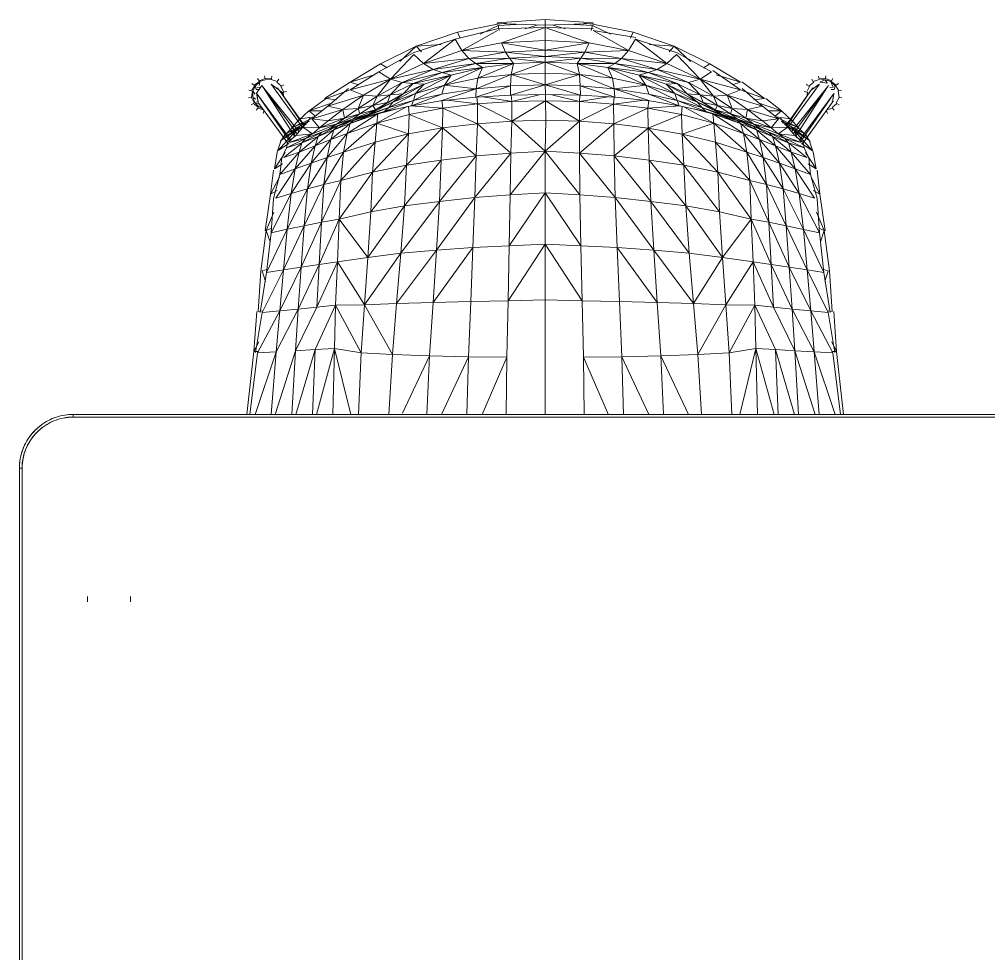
# Model space of a CAD drawing. Header units: millimetres. Extents: x 155927 to 295199, y -4084 to 97293.
# Drawn here: x 186419 to 187138, y 16845 to 17538 of the extents above; entities that cross this region are included whole.
import ezdxf

# ---------------------------------------------------------------- set-up
doc = ezdxf.new("R2010")
doc.units = ezdxf.units.MM
doc.header["$MEASUREMENT"] = 0
doc.layers.get('0').update_dxf_attribs({"linetype": 'CONTINUOUS'})
doc.layers.add('G-IMPT', color=8, linetype='CONTINUOUS', lineweight=9)

# ---------------------------------------------------------------- blocks, each defined once
blk = doc.blocks.new('OLA high stool - Kin high stool_dwg_KIN602 - GLIDES-V476-Level 2')
at = {"layer": 'G-IMPT'}
for p, q in [((-8.325, 8.349), (-8.215, 8.496)), ((-8.264, 8.564), (-8.215, 8.496)), ((-8.203, 8.48), (-8.046, 8.574)), ((-8.066, 8.655), (-8.046, 8.574)), ((-8.041, 8.554), (-7.859, 8.581)), ((-7.848, 8.663), (-7.859, 8.581)), ((-7.859, 8.581), (-7.695, 8.499)), ((-7.643, 8.587), (-7.684, 8.516)), ((-7.684, 8.516), (-7.564, 8.377)), ((-8.413, 8.404), (-8.342, 8.359)), ((-8.342, 8.359), (-8.407, 8.184)), ((-8.325, 8.349), (-8.367, 8.178)), ((-8.367, 8.178), (-8.278, 8.234)), ((-8.308, 8.338), (-8.192, 8.463)), ((-8.308, 8.338), (-8.153, 8.41)), ((-8.298, 8.02), (-8.278, 8.234)), ((-8.192, 8.463), (-8.087, 8.441)), ((-8.153, 8.41), (-8.15, 8.309)), ((-8.087, 8.441), (-8.088, 8.354)), ((-7.738, 8.426), (-7.745, 8.372)), ((-7.483, 8.439), (-7.547, 8.389)), ((-7.547, 8.389), (-7.493, 8.226)), ((-7.392, 8.24), (-7.47, 8.219)), ((-8.407, 8.184), (-8.488, 8.199)), ((-8.48, 7.981), (-8.4, 7.998)), ((-8.407, 8.184), (-8.4, 7.998)), ((-8.4, 7.998), (-8.367, 8.178)), ((-8.322, 7.828), (-8.38, 8.002)), ((-8.367, 8.178), (-8.298, 8.02)), ((-8.389, 7.783), (-8.322, 7.828)), ((-8.185, 7.701), (-8.306, 7.84)), ((-8.229, 7.634), (-8.247, 7.651)), ((-8.229, 7.634), (-8.185, 7.701)), ((-8.04, 7.651), (-8.175, 7.718)), ((-8.133, 7.86), (-8.13, 7.788)), ((-8.13, 7.788), (-8.123, 7.847)), ((-7.935, 7.651), (-8.007, 7.656)), ((-8.025, 7.558), (-8.01, 7.636)), ((-8.185, -7.701), (-8.229, -7.634)), ((-8.01, -7.636), (-8.175, -7.718)), ((-8.01, -7.636), (-8.025, -7.558)), ((-8.322, -7.828), (-8.389, -7.783)), ((-8.322, -7.828), (-8.38, -8.002)), ((-8.185, -7.701), (-8.306, -7.84)), ((-8.133, -7.86), (-8.13, -7.788)), ((-8.13, -7.788), (-8.122, -7.846)), ((-8.004, -7.676), (-8.062, -7.763)), ((-7.893, -7.648), (-8.007, -7.656)), ((-8.004, -7.676), (-7.936, -7.679)), ((-8.488, -8.199), (-8.407, -8.184)), ((-8.4, -7.998), (-8.48, -7.981)), ((-8.4, -7.998), (-8.407, -8.184)), ((-8.407, -8.184), (-8.342, -8.359)), ((-8.38, -8.002), (-8.367, -8.178)), ((-8.325, -8.349), (-8.367, -8.178)), ((-8.342, -8.359), (-8.413, -8.404)), ((-8.325, -8.349), (-8.215, -8.496)), ((-8.308, -8.338), (-8.203, -8.357)), ((-8.308, -8.338), (-8.192, -8.463)), ((-8.203, -8.48), (-8.046, -8.574)), ((-8.192, -8.463), (-8.087, -8.441)), ((-8.192, -8.463), (-8.087, -8.441)), ((-8.192, -8.463), (-8.036, -8.535)), ((-8.153, -8.41), (-8.15, -8.309)), ((-8.087, -8.441), (-8.088, -8.354)), ((-8.036, -8.535), (-7.948, -8.474)), ((-8.036, -8.535), (-7.948, -8.474)), ((-7.866, -8.541), (-7.806, -8.451)), ((-7.866, -8.541), (-7.806, -8.451)), ((-7.866, -8.541), (-7.705, -8.482)), ((-7.738, -8.426), (-7.744, -8.372)), ((-7.705, -8.482), (-7.58, -8.365)), ((-7.705, -8.482), (-7.684, -8.376)), ((-7.705, -8.482), (-7.684, -8.376)), ((-7.684, -8.516), (-7.564, -8.377)), ((-7.58, -8.365), (-7.593, -8.299)), ((-7.58, -8.365), (-7.593, -8.299)), ((-7.58, -8.365), (-7.528, -8.251)), ((-7.547, -8.389), (-7.493, -8.226)), ((-7.547, -8.389), (-7.483, -8.439)), ((-7.47, -8.219), (-7.392, -8.24)), ((-8.215, -8.496), (-8.264, -8.564)), ((-8.046, -8.574), (-8.066, -8.655)), ((-8.041, -8.554), (-7.859, -8.581)), ((-8.036, -8.535), (-7.866, -8.541)), ((-7.859, -8.581), (-7.695, -8.499)), ((-7.859, -8.581), (-7.848, -8.663)), ((-7.684, -8.516), (-7.643, -8.587))]:
    blk.add_line(p, q, dxfattribs=at)
blk = doc.blocks.new('OLA high stool - Kin high stool_dwg_KIN602 - FRAME-V514-Level 2')
at = {"layer": 'G-IMPT'}
for p, q in [((0.082, 16.677), (0.046, 16.703)), ((0.266, 16.861), (0.302, 16.835)), ((0.266, 16.861), (0.53, 16.819)), ((0.272, 16.857), (0.528, 16.816)), ((1.689, 15.884), (0.302, 16.835)), ((0.302, 16.835), (1.651, 15.849)), ((0.566, 16.793), (0.53, 16.819)), ((1.757, 15.93), (0.566, 16.793)), ((1.24, 15.539), (0, 16.437)), ((0.155, 16.219), (0, 16.437)), ((1.531, 15.739), (0.082, 16.677)), ((0.082, 16.677), (1.455, 15.673)), ((0.082, 16.677), (1.391, 15.62)), ((0.156, 16.222), (0.031, 16.396)), ((0.191, 16.192), (0.155, 16.218)), ((1.227, 15.473), (0.191, 16.192)), ((0.191, 16.192), (1.215, 15.46)), ((0, 0.425), (1.24, 1.323)), ((1.391, 1.242), (0.082, 0.184)), ((0.082, 0.184), (1.455, 1.188)), ((0.191, 0.669), (1.214, 1.401)), ((0.191, 0.669), (1.227, 1.388)), ((1.531, 1.122), (0.082, 0.184)), ((0.302, 0.026), (1.651, 1.013)), ((0.302, 0.026), (1.689, 0.978)), ((0.566, 0.068), (1.757, 0.931)), ((0, 0.425), (0.155, 0.643)), ((0.156, 0.64), (0.031, 0.465)), ((0.191, 0.669), (0.155, 0.643)), ((0.082, 0.184), (0.046, 0.158)), ((0.046, 0.158), (0.266, 0)), ((0.266, 0), (0.53, 0.043)), ((0.266, 0), (0.302, 0.026)), ((0.529, 0.044), (0.272, 0.004)), ((0.566, 0.068), (0.53, 0.043))]:
    blk.add_line(p, q, dxfattribs=at)
blk = doc.blocks.new('OLA high stool - Kin high stool_dwg_KIN602 - SHELL-V515-Level 2')
at = {"layer": 'G-IMPT'}
for p, q in [((-0.434, 8.506), (-1.605, 8.425)), ((-0.434, 8.506), (-0.723, 8.366)), ((-0.441, 8.398), (-0.434, 8.506)), ((-0.434, 8.506), (1.402, 8.713)), ((-0.397, 8.403), (1.402, 8.628)), ((-3.975, 8.149), (-2.784, 8.305)), ((-2.827, 8.128), (-2.792, 8.268)), ((-2.823, 7.646), (-1.571, 8.268)), ((-2.484, 8.166), (-2.792, 8.268)), ((-2.784, 8.305), (-1.609, 8.385)), ((-2.748, 8.137), (-1.576, 8.326)), ((-1.609, 8.385), (-1.628, 8.262)), ((-1.622, 7.753), (-0.397, 8.403)), ((-1.571, 8.268), (-1.622, 7.753)), ((-1.571, 8.268), (-0.404, 8.462)), ((-0.428, 7.859), (1.402, 8.471)), ((-0.397, 8.403), (-0.428, 7.859)), ((-5.733, 7.939), (-5.031, 8.022)), ((-4.908, 7.939), (-5.61, 7.749)), ((-5.031, 8.022), (-5.527, 7.763)), ((-5.031, 8.022), (-5.141, 7.829)), ((-5.047, 7.421), (-3.9, 8.007)), ((-3.961, 8.18), (-5.031, 8.022)), ((-3.9, 8.007), (-4.908, 7.939)), ((-3.975, 8.149), (-4.506, 7.925)), ((-4.038, 7.988), (-3.975, 8.149)), ((-4.004, 7.539), (-2.748, 8.137)), ((-3.9, 8.007), (-4.004, 7.539)), ((-3.638, 8.037), (-3.975, 8.149)), ((-3.9, 8.007), (-2.748, 8.137)), ((-2.748, 8.137), (-2.823, 7.646)), ((-0.428, 7.859), (1.403, 8.001)), ((-6.611, 7.712), (-6.98, 7.22)), ((-6.308, 7.795), (-6.884, 7.283)), ((-6.884, 7.283), (-6.611, 7.712)), ((-6.559, 7.738), (-6.783, 7.59)), ((-6.26, 7.828), (-6.611, 7.712)), ((-6.308, 7.795), (-6.511, 7.487)), ((-6.095, 7.695), (-6.386, 7.561)), ((-5.773, 7.909), (-6.26, 7.828)), ((-6.259, 7.187), (-5.61, 7.749)), ((-5.773, 7.909), (-6.247, 7.599)), ((-5.61, 7.749), (-6.095, 7.695)), ((-5.92, 7.678), (-5.773, 7.909)), ((-5.769, 7.303), (-4.91, 7.869)), ((-5.61, 7.749), (-5.769, 7.303)), ((-5.047, 7.421), (-4.91, 7.869)), ((-4.111, 7.04), (-2.823, 7.646)), ((-2.823, 7.646), (-4.004, 7.539)), ((-2.904, 7.127), (-1.622, 7.753)), ((-2.823, 7.646), (-2.904, 7.127)), ((-2.823, 7.646), (-1.622, 7.753)), ((-1.677, 7.21), (-0.428, 7.859)), ((-1.622, 7.753), (-1.677, 7.21)), ((-1.622, 7.753), (-0.428, 7.859)), ((-0.461, 7.289), (1.403, 7.886)), ((-0.428, 7.859), (-0.461, 7.289)), ((-6.962, 7.409), (-7.228, 7.164)), ((-6.783, 7.59), (-7.149, 6.902)), ((-6.783, 7.59), (-7.027, 7.157)), ((-6.74, 7.626), (-7.002, 7.356)), ((-6.795, 6.801), (-6.538, 7.471)), ((-6.541, 7.529), (-6.741, 7.285)), ((-6.662, 7.001), (-6.386, 7.561)), ((-6.662, 7.001), (-6.538, 7.471)), ((-6.386, 7.561), (-6.541, 7.529)), ((-6.529, 7.104), (-6.103, 7.637)), ((-6.529, 7.104), (-6.386, 7.561)), ((-6.259, 7.187), (-6.103, 7.637)), ((-5.939, 6.838), (-5.047, 7.421)), ((-5.769, 7.303), (-5.047, 7.421)), ((-5.185, 6.946), (-4.004, 7.539)), ((-5.185, 6.946), (-5.047, 7.421)), ((-5.047, 7.421), (-4.004, 7.539)), ((-4.004, 7.539), (-4.111, 7.04)), ((-0.461, 7.289), (1.403, 7.396)), ((-7.461, 6.9), (-7.191, 7.197)), ((-7.228, 7.164), (-7.287, 6.741)), ((-7.002, 7.356), (-7.257, 6.779)), ((-7.161, 6.888), (-7.027, 7.157)), ((-7.002, 7.356), (-7.149, 6.902)), ((-7.027, 7.157), (-7.149, 6.902)), ((-6.884, 7.283), (-7.072, 6.985)), ((-7.002, 7.18), (-6.884, 7.283)), ((-7.001, 7.063), (-6.884, 7.283)), ((-6.741, 7.285), (-6.985, 7.081)), ((-6.97, 6.594), (-6.985, 7.081)), ((-6.985, 7.081), (-6.795, 6.801)), ((-6.668, 7.352), (-6.884, 7.283)), ((-6.84, 6.521), (-6.529, 7.104)), ((-6.795, 6.801), (-6.741, 7.285)), ((-6.715, 6.636), (-6.259, 7.187)), ((-6.529, 7.104), (-6.715, 6.636)), ((-6.662, 7.001), (-6.529, 7.104)), ((-6.529, 7.104), (-6.259, 7.187)), ((-6.444, 6.724), (-5.769, 7.303)), ((-6.444, 6.724), (-6.259, 7.187)), ((-6.259, 7.187), (-5.769, 7.303)), ((-5.769, 7.303), (-5.939, 6.838)), ((-4.213, 6.533), (-2.904, 7.127)), ((-4.111, 7.04), (-2.904, 7.127)), ((-2.982, 6.602), (-1.677, 7.21)), ((-2.904, 7.127), (-2.982, 6.602)), ((-2.904, 7.127), (-1.677, 7.21)), ((-1.731, 6.668), (-0.461, 7.289)), ((-1.731, 6.668), (-1.677, 7.21)), ((-1.677, 7.21), (-0.461, 7.289)), ((-0.461, 7.289), (-0.493, 6.722)), ((-0.493, 6.722), (1.403, 7.281)), ((-7.461, 6.9), (-7.822, 6.442)), ((-7.461, 6.9), (-7.701, 6.215)), ((-7.229, 6.813), (-7.602, 6.35)), ((-7.504, 5.91), (-7.229, 6.813)), ((-7.47, 6.514), (-7.461, 6.9)), ((-7.309, 6.714), (-7.461, 6.9)), ((-7.007, 7.063), (-7.247, 6.867)), ((-7.176, 6.343), (-7.229, 6.813)), ((-7.229, 6.813), (-6.97, 6.594)), ((-7.075, 7.042), (-7.119, 6.934)), ((-7.071, 6.094), (-6.795, 6.801)), ((-6.97, 6.594), (-6.795, 6.801)), ((-6.931, 6.309), (-6.662, 7.001)), ((-6.84, 6.521), (-6.662, 7.001)), ((-6.795, 6.801), (-6.662, 7.001)), ((-6.632, 6.261), (-5.939, 6.838)), ((-6.444, 6.724), (-5.939, 6.838)), ((-6.107, 6.368), (-5.185, 6.946)), ((-5.939, 6.838), (-6.107, 6.368)), ((-5.939, 6.838), (-5.185, 6.946)), ((-5.315, 6.465), (-4.111, 7.04)), ((-5.315, 6.465), (-5.185, 6.946)), ((-5.185, 6.946), (-4.111, 7.04)), ((-4.111, 7.04), (-4.213, 6.533)), ((-0.493, 6.722), (1.404, 6.8)), ((-6.97, 6.594), (-7.249, 5.861)), ((-7.176, 6.343), (-6.97, 6.594)), ((-7.104, 5.833), (-6.84, 6.521)), ((-7.071, 6.094), (-6.97, 6.594)), ((-7.004, 6.109), (-6.715, 6.636)), ((-6.953, 6.25), (-6.84, 6.521)), ((-6.931, 6.309), (-6.84, 6.521)), ((-6.913, 6.172), (-6.444, 6.724)), ((-6.913, 6.172), (-6.715, 6.636)), ((-6.715, 6.636), (-6.84, 6.521)), ((-6.715, 6.636), (-6.444, 6.724)), ((-6.632, 6.261), (-6.444, 6.724)), ((-5.432, 5.974), (-4.213, 6.533)), ((-4.213, 6.533), (-5.315, 6.465)), ((-4.306, 6.017), (-2.982, 6.602)), ((-4.213, 6.533), (-4.306, 6.017)), ((-4.213, 6.533), (-2.982, 6.602)), ((-3.057, 6.07), (-1.731, 6.668)), ((-2.982, 6.602), (-3.057, 6.07)), ((-1.731, 6.668), (-2.982, 6.602)), ((-0.493, 6.722), (-1.786, 6.121)), ((-1.786, 6.121), (-1.731, 6.668)), ((-0.493, 6.722), (-0.525, 6.154)), ((-0.525, 6.154), (1.404, 6.684)), ((-8.309, 5.741), (-7.829, 6.402)), ((-7.602, 6.35), (-8.113, 5.749)), ((-7.829, 6.402), (-8.065, 5.719)), ((-7.926, 5.31), (-7.602, 6.35)), ((-7.829, 6.402), (-7.791, 6.093)), ((-7.602, 6.35), (-7.504, 5.91)), ((-7.504, 5.91), (-7.176, 6.343)), ((-7.249, 5.861), (-7.176, 6.343)), ((-6.931, 6.309), (-7.222, 5.62)), ((-7.104, 5.833), (-6.931, 6.309)), ((-7.091, 5.7), (-6.632, 6.261)), ((-6.931, 6.309), (-7.071, 6.094)), ((-6.913, 6.172), (-6.632, 6.261)), ((-6.802, 5.788), (-6.107, 6.368)), ((-6.802, 5.788), (-6.632, 6.261)), ((-6.632, 6.261), (-6.107, 6.368)), ((-6.258, 5.888), (-5.315, 6.465)), ((-6.107, 6.368), (-6.258, 5.888)), ((-6.107, 6.368), (-5.315, 6.465)), ((-5.432, 5.974), (-5.315, 6.465)), ((-7.071, 6.094), (-7.377, 5.411)), ((-7.071, 6.094), (-7.249, 5.861)), ((-7.222, 5.62), (-7.071, 6.094)), ((-7.141, 5.722), (-6.913, 6.172)), ((-7.091, 5.7), (-6.913, 6.172)), ((-6.913, 6.172), (-7.007, 6.079)), ((-6.552, 4.975), (-5.432, 5.974)), ((-6.258, 5.888), (-5.432, 5.974)), ((-5.678, 5.037), (-4.306, 6.017)), ((-5.678, 5.037), (-5.432, 5.974)), ((-5.432, 5.974), (-4.306, 6.017)), ((-4.306, 6.017), (-4.515, 5.088)), ((-4.306, 6.017), (-3.057, 6.07)), ((-4.306, 6.017), (-3.185, 5.176)), ((-3.057, 6.07), (-3.185, 5.176)), ((-3.057, 6.07), (-1.786, 6.121)), ((-3.057, 6.07), (-1.797, 5.276)), ((-1.797, 5.276), (-1.786, 6.121)), ((-1.786, 6.121), (-0.525, 6.154)), ((-1.786, 6.121), (-0.399, 5.369)), ((1.404, 6.204), (-0.525, 6.154)), ((-0.525, 6.154), (1.405, 5.68)), ((-0.525, 6.154), (-0.399, 5.369)), ((-8.835, 4.811), (-8.303, 5.701)), ((-8.644, 4.891), (-8.078, 5.701)), ((-8.303, 5.701), (-8.514, 4.995)), ((-8.392, 4.523), (-8.078, 5.701)), ((-8.228, 5.458), (-8.303, 5.701)), ((-7.926, 5.31), (-8.078, 5.701)), ((-7.504, 5.91), (-7.926, 5.31)), ((-7.533, 5.461), (-7.504, 5.91)), ((-7.533, 5.461), (-7.249, 5.861)), ((-7.249, 5.861), (-7.504, 5.91)), ((-7.378, 4.894), (-6.802, 5.788)), ((-7.378, 4.894), (-7.091, 5.7)), ((-7.249, 5.861), (-7.377, 5.411)), ((-7.365, 5.145), (-7.104, 5.833)), ((-7.327, 5.128), (-7.091, 5.7)), ((-7.265, 5.354), (-7.104, 5.833)), ((-7.222, 5.62), (-7.104, 5.833)), ((-7.178, 5.613), (-7.091, 5.7)), ((-7.107, 4.921), (-6.258, 5.888)), ((-7.107, 4.921), (-6.802, 5.788)), ((-6.802, 5.788), (-7.091, 5.7)), ((-6.802, 5.788), (-6.258, 5.888)), ((-6.258, 5.888), (-6.552, 4.975)), ((-7.533, 5.461), (-7.926, 5.31)), ((-7.891, 4.911), (-7.533, 5.461)), ((-7.623, 5.036), (-7.533, 5.461)), ((-7.377, 5.411), (-7.623, 5.036)), ((-7.377, 5.411), (-7.533, 5.461)), ((-7.222, 5.62), (-7.498, 4.96)), ((-7.498, 4.96), (-7.377, 5.411)), ((-7.377, 5.411), (-7.222, 5.62)), ((-7.222, 5.62), (-7.365, 5.145)), ((1.405, 5.454), (-0.399, 5.369)), ((-7.926, 5.31), (-8.392, 4.523)), ((-7.891, 4.911), (-7.926, 5.31)), ((-7.723, 4.452), (-7.365, 5.145)), ((-7.56, 4.571), (-7.265, 5.354)), ((-7.56, 4.571), (-7.365, 5.145)), ((-7.365, 5.145), (-7.498, 4.96)), ((-7.445, 4.695), (-7.265, 5.354)), ((-7.265, 5.354), (-7.365, 5.145)), ((-4.692, 4.102), (-3.185, 5.176)), ((-4.515, 5.088), (-3.185, 5.176)), ((-3.307, 4.208), (-3.185, 5.176)), ((-3.185, 5.176), (-1.797, 5.276)), ((-3.185, 5.176), (-1.841, 4.334)), ((-1.797, 5.276), (-1.841, 4.334)), ((-0.399, 5.369), (-1.797, 5.276)), ((-1.797, 5.276), (-0.352, 4.46)), ((-0.399, 5.369), (-0.352, 4.46)), ((-9.161, 3.857), (-8.6, 4.857)), ((-8.6, 4.857), (-8.392, 4.523)), ((-7.891, 4.911), (-8.392, 4.523)), ((-7.891, 4.911), (-8.289, 4.181)), ((-7.965, 4.146), (-7.498, 4.96)), ((-7.928, 4.528), (-7.623, 5.036)), ((-7.928, 4.528), (-7.891, 4.911)), ((-7.623, 5.036), (-7.891, 4.911)), ((-7.723, 4.452), (-7.498, 4.96)), ((-7.708, 4.611), (-7.623, 5.036)), ((-7.708, 4.611), (-7.498, 4.96)), ((-7.498, 4.96), (-7.623, 5.036)), ((-7.586, 4.046), (-7.107, 4.921)), ((-7.518, 4.363), (-7.378, 4.894)), ((-7.472, 4.571), (-7.378, 4.894)), ((-7.378, 4.894), (-7.107, 4.921)), ((-7.107, 4.921), (-7.355, 3.982)), ((-6.552, 4.975), (-7.107, 4.921)), ((-7.107, 4.921), (-6.787, 4.004)), ((-6.787, 4.004), (-5.678, 5.037)), ((-6.787, 4.004), (-6.552, 4.975)), ((-6.552, 4.975), (-5.678, 5.037)), ((-5.877, 4.047), (-4.515, 5.088)), ((-5.678, 5.037), (-5.877, 4.047)), ((-5.678, 5.037), (-4.515, 5.088)), ((-4.515, 5.088), (-4.692, 4.102)), ((-9.351, 3.765), (-8.835, 4.811)), ((-8.72, 4.618), (-8.835, 4.811)), ((-7.973, 3.786), (-7.56, 4.571)), ((-7.965, 4.146), (-7.708, 4.611)), ((-7.708, 4.611), (-7.928, 4.528)), ((-7.767, 3.851), (-7.445, 4.695)), ((-7.767, 3.851), (-7.56, 4.571)), ((-7.723, 4.452), (-7.56, 4.571)), ((-7.616, 3.911), (-7.445, 4.695)), ((-7.56, 4.571), (-7.445, 4.695)), ((-0.352, 4.46), (1.406, 4.56)), ((-8.906, 4.247), (-9.351, 3.765)), ((-9.111, 3.837), (-8.392, 4.523)), ((-8.392, 4.523), (-8.843, 3.556)), ((-8.392, 4.523), (-8.675, 3.27)), ((-8.392, 4.523), (-8.289, 4.181)), ((-7.928, 4.528), (-8.289, 4.181)), ((-7.928, 4.528), (-8.261, 3.856)), ((-8.242, 3.532), (-7.723, 4.452)), ((-7.973, 3.786), (-7.723, 4.452)), ((-7.965, 4.146), (-7.928, 4.528)), ((-7.723, 4.452), (-7.965, 4.146)), ((-3.394, 3.168), (-1.841, 4.334)), ((-3.307, 4.208), (-1.841, 4.334)), ((-1.867, 3.272), (-1.841, 4.334)), ((-1.841, 4.334), (-0.352, 4.46)), ((-0.352, 4.46), (-0.307, 3.377)), ((-8.675, 3.27), (-8.289, 4.181)), ((-8.289, 4.181), (-8.585, 3.006)), ((-7.965, 4.146), (-8.261, 3.856)), ((-8.242, 3.532), (-7.965, 4.146)), ((-7.597, 3.995), (-7.355, 3.982)), ((-7.355, 3.982), (-7.541, 3.001)), ((-7.355, 3.982), (-6.787, 4.004)), ((-7.355, 3.982), (-6.963, 3.009)), ((-6.963, 3.009), (-5.877, 4.047)), ((-6.787, 4.004), (-6.963, 3.009)), ((-6.787, 4.004), (-5.877, 4.047)), ((-6.024, 3.035), (-4.692, 4.102)), ((-6.024, 3.035), (-5.877, 4.047)), ((-5.877, 4.047), (-4.692, 4.102)), ((-4.821, 3.081), (-3.307, 4.208)), ((-4.692, 4.102), (-4.821, 3.081)), ((-4.692, 4.102), (-3.307, 4.208)), ((-3.307, 4.208), (-3.394, 3.168)), ((-0.307, 3.377), (1.406, 4.184)), ((-9.761, 2.567), (-9.351, 3.765)), ((-9.554, 2.632), (-9.161, 3.857)), ((-9.351, 3.765), (-9.406, 3.035)), ((-9.192, 3.616), (-9.351, 3.765)), ((-9.111, 3.837), (-8.843, 3.556)), ((-8.261, 3.856), (-8.585, 3.006)), ((-8.261, 3.856), (-8.509, 2.746)), ((-8.509, 2.746), (-7.973, 3.786)), ((-8.261, 3.856), (-8.242, 3.532)), ((-8.242, 3.532), (-7.973, 3.786)), ((-8.217, 2.942), (-7.767, 3.851)), ((-8.217, 2.942), (-7.973, 3.786)), ((-7.973, 3.786), (-7.767, 3.851)), ((-7.948, 3.026), (-7.616, 3.911)), ((-7.767, 3.851), (-7.948, 3.026)), ((-7.767, 3.851), (-7.616, 3.911)), ((-7.754, 3.053), (-7.616, 3.911)), ((-7.61, 3.939), (-7.541, 3.001)), ((-9.554, 2.632), (-8.843, 3.556)), ((-8.843, 3.556), (-9.228, 2.432)), ((-8.843, 3.556), (-8.996, 2.227)), ((-8.843, 3.556), (-8.675, 3.27)), ((-8.242, 3.532), (-8.509, 2.746)), ((-0.307, 3.377), (1.407, 3.456)), ((-8.675, 3.27), (-8.996, 2.227)), ((-8.675, 3.27), (-8.851, 2.028)), ((-8.585, 3.006), (-8.675, 3.27)), ((-4.935, 2.045), (-3.394, 3.168)), ((-4.821, 3.081), (-3.394, 3.168)), ((-3.471, 2.102), (-1.867, 3.272)), ((-3.394, 3.168), (-3.471, 2.102)), ((-3.394, 3.168), (-1.867, 3.272)), ((-1.867, 3.272), (-1.895, 2.171)), ((-0.307, 3.377), (-1.867, 3.272)), ((-0.307, 3.377), (-0.279, 2.24)), ((-8.585, 3.006), (-8.851, 2.028)), ((-8.585, 3.006), (-8.727, 1.831)), ((-8.727, 1.831), (-8.217, 2.942)), ((-8.585, 3.006), (-8.509, 2.746)), ((-8.509, 2.746), (-8.217, 2.942)), ((-8.217, 2.942), (-8.417, 1.968)), ((-7.948, 3.026), (-8.217, 2.942)), ((-8.106, 2.018), (-8.217, 2.942)), ((-8.106, 2.018), (-7.754, 3.053)), ((-8.106, 2.018), (-7.948, 3.026)), ((-7.863, 2.033), (-7.754, 3.053)), ((-7.772, 2.888), (-7.664, 1.994)), ((-7.541, 3.001), (-7.764, 3.025)), ((-7.541, 3.001), (-7.664, 1.994)), ((-6.963, 3.009), (-7.541, 3.001)), ((-7.541, 3.001), (-7.084, 1.999)), ((-6.963, 3.009), (-7.084, 1.999)), ((-6.963, 3.009), (-6.024, 3.035)), ((-6.148, 2.013), (-6.963, 3.009)), ((-6.148, 2.013), (-4.821, 3.081)), ((-6.148, 2.013), (-6.024, 3.035)), ((-6.024, 3.035), (-4.821, 3.081)), ((-4.821, 3.081), (-4.935, 2.045)), ((-0.279, 2.24), (1.407, 3.026)), ((-9.994, 1.391), (-9.761, 2.567)), ((-9.604, 2.642), (-9.807, 1.398)), ((-9.584, 2.486), (-9.761, 2.567)), ((-9.228, 2.432), (-9.554, 2.632)), ((-8.727, 1.831), (-8.509, 2.746)), ((-9.807, 1.398), (-9.228, 2.432)), ((-9.447, 1.28), (-9.228, 2.432)), ((-9.228, 2.432), (-8.996, 2.227)), ((-9.228, 2.432), (-9.179, 1.159)), ((-0.279, 2.24), (1.408, 2.29)), ((-8.996, 2.227), (-9.179, 1.159)), ((-8.996, 2.227), (-9.001, 1.044)), ((-8.851, 2.028), (-9.001, 1.044)), ((-8.996, 2.227), (-8.851, 2.028)), ((-8.851, 2.028), (-8.727, 1.831)), ((-8.851, 2.028), (-8.847, 0.931)), ((-8.529, 1), (-8.106, 2.018)), ((-8.417, 1.968), (-8.106, 2.018)), ((-8.193, 1.022), (-7.863, 2.033)), ((-8.193, 1.022), (-8.106, 2.018)), ((-7.863, 2.033), (-8.106, 2.018)), ((-7.922, 1.026), (-7.863, 2.033)), ((-7.87, 2.012), (-7.664, 1.994)), ((-7.664, 1.994), (-7.733, 0.999)), ((-7.664, 1.994), (-7.084, 1.999)), ((-7.664, 1.994), (-7.159, 1)), ((-7.159, 1), (-7.084, 1.999)), ((-7.084, 1.999), (-6.148, 2.013)), ((-6.231, 0.998), (-7.084, 1.999)), ((-6.231, 0.998), (-4.935, 2.045)), ((-6.148, 2.013), (-6.231, 0.998)), ((-6.148, 2.013), (-4.935, 2.045)), ((-4.935, 2.045), (-5.013, 1.015)), ((-4.935, 2.045), (-3.471, 2.102)), ((-3.471, 2.102), (-3.526, 1.044)), ((-3.471, 2.102), (-1.895, 2.171)), ((-1.895, 2.171), (-1.919, 1.08)), ((-1.895, 2.171), (-0.279, 2.24)), ((-0.279, 2.24), (-0.27, 1.115)), ((-9.704, 1.902), (-9.955, 1.379)), ((-8.847, 0.931), (-8.417, 1.968)), ((-8.847, 0.931), (-8.727, 1.831)), ((-8.727, 1.831), (-8.417, 1.968)), ((-8.417, 1.968), (-8.529, 1)), ((-7.874, 1.838), (-7.733, 0.999)), ((-0.27, 1.115), (1.408, 1.843)), ((-10.136, 0.001), (-10.033, 1.403)), ((-10.021, 1.13), (-9.994, 1.391)), ((-9.97, 0), (-10.02, 1.412)), ((-9.955, 1.379), (-10, 0.674)), ((-9.811, 1.346), (-9.955, 1.379)), ((-9.899, 0), (-9.859, 1.407)), ((-9.899, 0), (-9.447, 1.28)), ((-9.523, 0), (-9.447, 1.28)), ((-9.179, 1.159), (-9.447, 1.28)), ((-9.447, 1.28), (-9.239, 0)), ((-9.179, 1.159), (-9.239, 0)), ((-9.179, 1.159), (-9.001, 1.044)), ((-9.179, 1.159), (-9.05, 0)), ((-0.27, 1.115), (1.409, 1.14)), ((-9.001, 1.044), (-9.05, 0)), ((-9.001, 1.044), (-8.847, 0.931)), ((-9.001, 1.044), (-8.884, 0)), ((-8.884, 0), (-8.529, 1)), ((-8.884, 0), (-8.847, 0.931)), ((-8.529, 1), (-8.847, 0.931)), ((-8.529, 1), (-8.565, 0)), ((-8.529, 1), (-8.193, 1.022)), ((-8.529, 1), (-8.221, 0.003)), ((-8.221, 0.003), (-7.922, 1.026)), ((-8.221, 0.003), (-8.193, 1.022)), ((-7.922, 1.026), (-8.193, 1.022)), ((-7.94, 0.005), (-7.922, 1.026)), ((-7.733, 0.999), (-7.937, 0.194)), ((-7.733, 0.999), (-7.926, 1.01)), ((-7.159, 1), (-7.758, 0.012)), ((-7.733, 0.999), (-7.758, 0.012)), ((-7.159, 1), (-7.733, 0.999)), ((-7.194, 0.013), (-7.159, 1)), ((-7.159, 1), (-6.231, 0.998)), ((-6.286, -0.006), (-7.159, 1)), ((-6.286, -0.006), (-5.013, 1.015)), ((-6.231, 0.998), (-6.286, -0.006)), ((-6.231, 0.998), (-5.013, 1.015)), ((-5.068, -0.006), (-3.526, 1.044)), ((-5.013, 1.015), (-5.068, -0.006)), ((-3.526, 1.044), (-5.013, 1.015)), ((-3.567, -0.006), (-1.919, 1.08)), ((-3.526, 1.044), (-3.567, -0.006)), ((-3.526, 1.044), (-1.919, 1.08)), ((-1.919, 1.08), (-1.941, -0.004)), ((-1.919, 1.08), (-0.27, 1.115)), ((-9.861, 0.582), (-9.979, 0.204)), ((-10.136, 0.001), (-9.97, 0)), ((-10.033, -1.403), (-10.136, 0.001)), ((-9.899, 0), (-9.97, 0)), ((-9.899, 0), (-9.523, 0)), ((-9.523, 0), (-9.239, 0)), ((-9.447, -1.28), (-9.523, 0)), ((-9.239, 0), (-9.447, -1.28)), ((-9.239, 0), (-9.05, 0)), ((-9.239, 0), (-9.179, -1.159)), ((-9.05, 0), (-9.179, -1.159)), ((-9.05, 0), (-8.884, 0)), ((-9.05, 0), (-9.001, -1.044)), ((-8.884, 0), (-9.001, -1.044)), ((-8.884, 0), (-8.565, 0)), ((-8.847, -0.931), (-8.884, 0)), ((-8.529, -0.999), (-8.884, 0)), ((-8.565, 0), (-8.221, 0.003)), ((-8.565, 0), (-8.529, -0.999)), ((-8.221, 0.003), (-8.529, -0.999)), ((-8.221, 0.003), (-7.94, 0.005)), ((-8.193, -1.018), (-8.221, 0.003)), ((-7.922, -1.019), (-8.221, 0.003)), ((-7.94, 0.009), (-7.758, 0.012)), ((-7.922, -1.019), (-7.94, 0.005)), ((-7.758, 0.012), (-7.194, 0.013)), ((-7.758, 0.012), (-7.159, -0.978)), ((-7.758, 0.012), (-7.734, -0.979)), ((-7.194, 0.013), (-6.286, -0.006)), ((-7.159, -0.978), (-7.194, 0.013)), ((-10.02, -1.412), (-9.97, 0)), ((-9.979, -0.205), (-9.861, -0.582)), ((-9.447, -1.28), (-9.899, 0)), ((-9.859, -1.407), (-9.899, 0)), ((-7.937, -0.176), (-7.734, -0.979)), ((-7.159, -0.978), (-6.286, -0.006)), ((-6.286, -0.006), (-5.068, -0.006)), ((-5.013, -1.025), (-6.286, -0.006)), ((-6.286, -0.006), (-6.23, -1.008)), ((-5.068, -0.006), (-3.567, -0.006)), ((-3.526, -1.053), (-5.068, -0.006)), ((-5.068, -0.006), (-5.013, -1.025)), ((-3.567, -0.006), (-1.941, -0.004)), ((-3.526, -1.053), (-3.567, -0.006)), ((-1.918, -1.087), (-3.567, -0.006)), ((-1.941, -0.004), (-0.275, -0.003)), ((-1.941, -0.004), (-1.918, -1.087)), ((-0.275, -0.003), (1.41, -0.003)), ((-10, -0.675), (-9.955, -1.379)), ((-9.994, -1.391), (-10.021, -1.13)), ((-9.001, -1.044), (-9.179, -1.159)), ((-8.847, -0.931), (-9.001, -1.044)), ((-9.001, -1.044), (-8.851, -2.028)), ((-9.001, -1.044), (-8.996, -2.227)), ((-8.847, -0.931), (-8.851, -2.028)), ((-8.727, -1.831), (-8.847, -0.931)), ((-8.418, -1.967), (-8.847, -0.931)), ((-8.529, -0.999), (-8.847, -0.931)), ((-8.529, -0.999), (-8.193, -1.018)), ((-8.107, -2.015), (-8.529, -0.999)), ((-8.529, -0.999), (-8.418, -1.967)), ((-8.107, -2.015), (-8.193, -1.018)), ((-7.864, -2.026), (-8.193, -1.018)), ((-7.922, -1.019), (-8.193, -1.018)), ((-7.734, -0.979), (-7.929, -0.993)), ((-7.864, -2.026), (-7.922, -1.019)), ((-7.734, -0.979), (-7.875, -1.824)), ((-7.159, -0.978), (-7.734, -0.979)), ((-7.734, -0.979), (-7.666, -1.978)), ((-7.159, -0.978), (-7.666, -1.978)), ((-7.086, -1.982), (-7.159, -0.978)), ((-6.23, -1.008), (-7.159, -0.978)), ((-7.086, -1.982), (-6.23, -1.008)), ((-6.23, -1.008), (-5.013, -1.025)), ((-4.935, -2.053), (-6.23, -1.008)), ((-6.23, -1.008), (-6.148, -2.021)), ((-5.013, -1.025), (-3.526, -1.053)), ((-5.013, -1.025), (-4.935, -2.053)), ((-3.471, -2.11), (-3.526, -1.053)), ((-3.526, -1.053), (-1.918, -1.087)), ((-1.918, -1.087), (-0.27, -1.12)), ((-1.918, -1.087), (-1.894, -2.177)), ((-0.27, -1.12), (-0.279, -2.244)), ((1.402, -1.844), (-0.27, -1.12)), ((1.411, -1.145), (-0.27, -1.12)), ((-9.761, -2.567), (-9.994, -1.391)), ((-9.811, -1.346), (-9.955, -1.379)), ((-9.955, -1.379), (-9.704, -1.902)), ((-9.554, -2.632), (-9.859, -1.407)), ((-9.228, -2.432), (-9.807, -1.398)), ((-9.179, -1.159), (-9.447, -1.28)), ((-9.228, -2.432), (-9.447, -1.28)), ((-9.179, -1.159), (-9.228, -2.432)), ((-9.179, -1.159), (-8.996, -2.227)), ((-8.851, -2.028), (-8.727, -1.831)), ((-8.509, -2.746), (-8.727, -1.831)), ((-8.727, -1.831), (-8.584, -3.006)), ((-8.727, -1.831), (-8.418, -1.967)), ((-8.217, -2.942), (-8.727, -1.831)), ((-8.418, -1.967), (-8.107, -2.015)), ((-8.418, -1.967), (-8.217, -2.942)), ((-7.873, -1.999), (-7.666, -1.978)), ((-7.666, -1.978), (-7.773, -2.877)), ((-7.666, -1.978), (-7.086, -1.982)), ((-7.666, -1.978), (-7.542, -2.989)), ((-8.996, -2.227), (-9.228, -2.432)), ((-8.996, -2.227), (-8.851, -2.028)), ((-8.996, -2.227), (-8.675, -3.27)), ((-8.996, -2.227), (-8.843, -3.556)), ((-8.851, -2.028), (-8.584, -3.006)), ((-8.851, -2.028), (-8.675, -3.27)), ((-8.217, -2.942), (-8.107, -2.015)), ((-7.948, -3.023), (-8.107, -2.015)), ((-7.755, -3.048), (-8.107, -2.015)), ((-7.864, -2.026), (-8.107, -2.015)), ((-7.755, -3.048), (-7.864, -2.026)), ((-7.086, -1.982), (-7.542, -2.989)), ((-7.086, -1.982), (-6.965, -2.996)), ((-6.148, -2.021), (-7.086, -1.982)), ((-6.965, -2.996), (-6.148, -2.021)), ((-6.148, -2.021), (-4.935, -2.053)), ((-6.024, -3.041), (-6.148, -2.021)), ((-4.821, -3.087), (-6.148, -2.021)), ((-4.935, -2.053), (-3.471, -2.11)), ((-3.394, -3.173), (-4.935, -2.053)), ((-4.935, -2.053), (-4.821, -3.087)), ((-1.867, -3.277), (-3.471, -2.11)), ((-3.471, -2.11), (-3.394, -3.173)), ((-1.894, -2.177), (-3.471, -2.11)), ((-1.894, -2.177), (-0.279, -2.244)), ((-1.894, -2.177), (-1.867, -3.277)), ((-0.279, -2.244), (-0.307, -3.381)), ((-0.279, -2.244), (1.402, -2.293)), ((1.403, -3.026), (-0.279, -2.244)), ((-9.584, -2.486), (-9.761, -2.567)), ((-9.554, -2.632), (-9.228, -2.432)), ((-9.228, -2.432), (-8.843, -3.556)), ((-9.351, -3.765), (-9.761, -2.567)), ((-8.843, -3.556), (-9.554, -2.632)), ((-9.161, -3.857), (-9.554, -2.632)), ((-8.509, -2.746), (-8.584, -3.006)), ((-7.973, -3.786), (-8.509, -2.746)), ((-8.509, -2.746), (-8.242, -3.532)), ((-8.217, -2.942), (-8.509, -2.746)), ((-8.509, -2.746), (-8.261, -3.855)), ((-9.406, -3.035), (-9.351, -3.765)), ((-8.675, -3.27), (-8.584, -3.006)), ((-8.584, -3.006), (-8.261, -3.855)), ((-8.584, -3.006), (-8.288, -4.181)), ((-8.217, -2.942), (-7.948, -3.023)), ((-7.973, -3.786), (-8.217, -2.942)), ((-7.767, -3.85), (-8.217, -2.942)), ((-7.616, -3.908), (-7.948, -3.023)), ((-7.948, -3.023), (-7.767, -3.85)), ((-7.542, -2.989), (-7.766, -3.016)), ((-7.616, -3.908), (-7.755, -3.048)), ((-7.542, -2.989), (-7.611, -3.933)), ((-7.542, -2.989), (-7.356, -3.974)), ((-6.965, -2.996), (-7.542, -2.989)), ((-6.965, -2.996), (-7.356, -3.974)), ((-5.876, -4.055), (-6.965, -2.996)), ((-6.965, -2.996), (-6.789, -3.996)), ((-6.024, -3.041), (-6.965, -2.996)), ((-5.876, -4.055), (-6.024, -3.041)), ((-6.024, -3.041), (-4.821, -3.087)), ((-4.691, -4.11), (-6.024, -3.041)), ((-3.306, -4.215), (-4.821, -3.087)), ((-4.821, -3.087), (-4.691, -4.11)), ((-3.394, -3.173), (-4.821, -3.087)), ((-8.843, -3.556), (-8.675, -3.27)), ((-8.675, -3.27), (-8.288, -4.181)), ((-8.675, -3.27), (-8.392, -4.523)), ((-1.84, -4.34), (-3.394, -3.173)), ((-3.394, -3.173), (-3.306, -4.215)), ((-1.867, -3.277), (-3.394, -3.173)), ((-1.84, -4.34), (-1.867, -3.277)), ((-1.867, -3.277), (-0.307, -3.381)), ((-0.307, -3.381), (-0.351, -4.465)), ((-0.307, -3.381), (1.403, -3.459)), ((1.364, -4.167), (-0.307, -3.381)), ((-9.192, -3.616), (-9.351, -3.765)), ((-9.111, -3.837), (-8.843, -3.556)), ((-8.843, -3.556), (-8.392, -4.523)), ((-8.261, -3.855), (-8.242, -3.532)), ((-8.242, -3.532), (-7.973, -3.786)), ((-7.965, -4.146), (-8.242, -3.532)), ((-7.723, -4.452), (-8.242, -3.532)), ((-9.351, -3.765), (-8.835, -4.811)), ((-9.351, -3.765), (-8.906, -4.247)), ((-9.161, -3.857), (-8.6, -4.857)), ((-8.392, -4.523), (-9.111, -3.837)), ((-8.261, -3.855), (-8.288, -4.181)), ((-8.261, -3.855), (-7.965, -4.146)), ((-8.261, -3.855), (-7.928, -4.528)), ((-7.723, -4.452), (-7.973, -3.786)), ((-7.973, -3.786), (-7.767, -3.85)), ((-7.56, -4.571), (-7.973, -3.786)), ((-7.767, -3.85), (-7.616, -3.908)), ((-7.56, -4.571), (-7.767, -3.85)), ((-7.446, -4.693), (-7.767, -3.85)), ((-7.446, -4.693), (-7.616, -3.908)), ((-8.288, -4.181), (-8.392, -4.523)), ((-8.288, -4.181), (-7.928, -4.528)), ((-8.288, -4.181), (-7.891, -4.911)), ((-7.928, -4.528), (-7.965, -4.146)), ((-7.965, -4.146), (-7.723, -4.452)), ((-7.708, -4.611), (-7.954, -4.167)), ((-7.498, -4.96), (-7.953, -4.167)), ((-7.599, -3.989), (-7.356, -3.974)), ((-7.107, -4.917), (-7.588, -4.04)), ((-7.356, -3.974), (-6.789, -3.996)), ((-7.356, -3.974), (-7.107, -4.917)), ((-6.789, -3.996), (-7.107, -4.917)), ((-6.789, -3.996), (-5.876, -4.055)), ((-6.553, -4.971), (-6.789, -3.996)), ((-5.677, -5.041), (-6.789, -3.996)), ((-5.876, -4.055), (-4.691, -4.11)), ((-4.514, -5.093), (-5.876, -4.055)), ((-5.876, -4.055), (-5.677, -5.041)), ((-4.691, -4.11), (-3.306, -4.215)), ((-3.184, -5.181), (-4.691, -4.11)), ((-4.691, -4.11), (-4.514, -5.093)), ((-3.306, -4.215), (-1.84, -4.34)), ((-3.184, -5.181), (-3.306, -4.215)), ((-1.796, -5.28), (-3.306, -4.215)), ((-8.392, -4.523), (-8.6, -4.857)), ((-8.392, -4.523), (-7.891, -4.911)), ((-8.392, -4.523), (-7.926, -5.311)), ((-8.078, -5.701), (-8.392, -4.523)), ((-7.891, -4.911), (-7.928, -4.528)), ((-7.623, -5.036), (-7.928, -4.528)), ((-7.928, -4.528), (-7.708, -4.611)), ((-7.723, -4.452), (-7.56, -4.571)), ((-7.498, -4.96), (-7.723, -4.452)), ((-7.365, -5.145), (-7.723, -4.452)), ((-7.379, -4.891), (-7.518, -4.358)), ((-1.84, -4.34), (-0.351, -4.465)), ((-1.84, -4.34), (-1.796, -5.28)), ((-0.351, -4.465), (-1.796, -5.28)), ((-0.351, -4.465), (-0.398, -5.372)), ((1.403, -4.564), (-0.351, -4.465)), ((-8.835, -4.811), (-8.72, -4.618)), ((-8.835, -4.811), (-8.303, -5.701)), ((-7.623, -5.036), (-7.708, -4.611)), ((-7.498, -4.96), (-7.708, -4.611)), ((-7.365, -5.145), (-7.56, -4.571)), ((-7.265, -5.354), (-7.56, -4.571)), ((-7.446, -4.693), (-7.56, -4.571)), ((-7.379, -4.891), (-7.473, -4.568)), ((-7.265, -5.354), (-7.446, -4.693)), ((-8.6, -4.857), (-8.078, -5.701)), ((-8.515, -4.995), (-8.303, -5.701)), ((-7.926, -5.311), (-7.891, -4.911)), ((-7.533, -5.461), (-7.891, -4.911)), ((-7.891, -4.911), (-7.623, -5.036)), ((-7.623, -5.036), (-7.498, -4.96)), ((-7.533, -5.461), (-7.623, -5.036)), ((-7.623, -5.036), (-7.377, -5.411)), ((-7.377, -5.411), (-7.498, -4.96)), ((-7.498, -4.96), (-7.365, -5.145)), ((-7.498, -4.96), (-7.222, -5.62)), ((-7.092, -5.701), (-7.379, -4.891)), ((-6.802, -5.788), (-7.379, -4.891)), ((-7.107, -4.917), (-7.379, -4.891)), ((-6.802, -5.788), (-7.107, -4.917)), ((-6.258, -5.888), (-7.107, -4.917)), ((-6.553, -4.971), (-7.107, -4.917)), ((-5.433, -5.973), (-6.553, -4.971)), ((-6.553, -4.971), (-6.258, -5.888)), ((-5.677, -5.041), (-6.553, -4.971)), ((-5.433, -5.973), (-5.677, -5.041)), ((-5.677, -5.041), (-4.514, -5.093)), ((-4.306, -6.017), (-5.677, -5.041)), ((-4.514, -5.093), (-3.184, -5.181)), ((-4.514, -5.093), (-4.306, -6.017)), ((-8.078, -5.701), (-7.926, -5.311)), ((-7.926, -5.311), (-7.533, -5.461)), ((-7.926, -5.311), (-7.504, -5.91)), ((-7.602, -6.35), (-7.926, -5.311)), ((-7.365, -5.145), (-7.265, -5.354)), ((-7.104, -5.833), (-7.365, -5.145)), ((-7.365, -5.145), (-7.222, -5.62)), ((-7.092, -5.701), (-7.327, -5.127)), ((-7.104, -5.833), (-7.265, -5.354)), ((-3.184, -5.181), (-4.306, -6.017)), ((-3.184, -5.181), (-3.057, -6.07)), ((-1.796, -5.28), (-3.184, -5.181)), ((-1.796, -5.28), (-3.057, -6.07)), ((-1.786, -6.121), (-1.796, -5.28)), ((-0.398, -5.372), (-1.796, -5.28)), ((-0.398, -5.372), (-1.786, -6.121)), ((-0.398, -5.372), (-0.525, -6.154)), ((1.403, -5.456), (-0.398, -5.372)), ((-8.303, -5.701), (-8.228, -5.458)), ((-7.533, -5.461), (-7.377, -5.411)), ((-7.504, -5.91), (-7.533, -5.461)), ((-7.248, -5.861), (-7.533, -5.461)), ((-7.222, -5.62), (-7.377, -5.411)), ((-7.377, -5.411), (-7.071, -6.094)), ((-7.377, -5.411), (-7.248, -5.861)), ((-7.071, -6.094), (-7.222, -5.62)), ((-7.104, -5.833), (-7.222, -5.62)), ((-7.222, -5.62), (-6.931, -6.309)), ((-7.092, -5.701), (-7.178, -5.612)), ((-8.303, -5.701), (-7.822, -6.442)), ((-7.602, -6.35), (-8.113, -5.749)), ((-8.065, -5.719), (-7.829, -6.402)), ((-7.504, -5.91), (-7.602, -6.35)), ((-7.504, -5.91), (-7.248, -5.861)), ((-7.23, -6.813), (-7.504, -5.91)), ((-7.176, -6.343), (-7.504, -5.91)), ((-7.176, -6.343), (-7.248, -5.861)), ((-7.248, -5.861), (-7.071, -6.094)), ((-7.248, -5.861), (-6.969, -6.594)), ((-6.913, -6.172), (-7.141, -5.721)), ((-6.931, -6.309), (-7.104, -5.833)), ((-6.839, -6.521), (-7.104, -5.833)), ((-6.913, -6.172), (-7.092, -5.701)), ((-7.092, -5.701), (-6.802, -5.788)), ((-6.632, -6.261), (-7.092, -5.701)), ((-6.632, -6.261), (-6.802, -5.788)), ((-6.802, -5.788), (-6.258, -5.888)), ((-6.107, -6.368), (-6.802, -5.788)), ((-6.258, -5.888), (-5.433, -5.973)), ((-5.315, -6.465), (-6.258, -5.888)), ((-6.258, -5.888), (-6.107, -6.368)), ((1.403, -5.682), (-0.525, -6.154)), ((-7.791, -6.092), (-7.829, -6.402)), ((-7.701, -6.215), (-7.461, -6.9)), ((-6.969, -6.594), (-7.071, -6.094)), ((-7.071, -6.094), (-6.931, -6.309)), ((-6.793, -6.801), (-7.071, -6.094)), ((-7.007, -6.079), (-6.913, -6.172)), ((-6.714, -6.635), (-7.004, -6.109)), ((-6.714, -6.635), (-6.913, -6.172)), ((-6.913, -6.172), (-6.632, -6.261)), ((-6.444, -6.724), (-6.913, -6.172)), ((-5.433, -5.973), (-4.306, -6.017)), ((-5.315, -6.465), (-5.433, -5.973)), ((-4.213, -6.533), (-5.433, -5.973)), ((-2.981, -6.602), (-4.306, -6.017)), ((-4.306, -6.017), (-4.213, -6.533)), ((-3.057, -6.07), (-4.306, -6.017)), ((-1.731, -6.668), (-3.057, -6.07)), ((-3.057, -6.07), (-2.981, -6.602)), ((-1.786, -6.121), (-3.057, -6.07)), ((-1.731, -6.668), (-1.786, -6.121)), ((-0.525, -6.154), (-1.786, -6.121)), ((-1.786, -6.121), (-0.493, -6.722)), ((-0.525, -6.154), (1.403, -6.204)), ((1.403, -6.684), (-0.525, -6.154)), ((-0.525, -6.154), (-0.493, -6.722)), ((-7.435, -6.933), (-7.829, -6.402)), ((-7.23, -6.813), (-7.602, -6.35)), ((-7.23, -6.813), (-7.176, -6.343)), ((-6.969, -6.594), (-7.176, -6.343)), ((-6.839, -6.521), (-6.952, -6.25)), ((-6.662, -7.001), (-6.931, -6.309)), ((-6.839, -6.521), (-6.931, -6.309)), ((-6.444, -6.724), (-6.632, -6.261)), ((-6.632, -6.261), (-6.107, -6.368)), ((-5.94, -6.838), (-6.632, -6.261)), ((-5.185, -6.947), (-6.107, -6.368)), ((-6.107, -6.368), (-5.94, -6.838)), ((-5.315, -6.465), (-6.107, -6.368)), ((-5.185, -6.947), (-5.315, -6.465)), ((-5.315, -6.465), (-4.213, -6.533)), ((-4.111, -7.04), (-5.315, -6.465)), ((-7.461, -6.9), (-7.47, -6.514)), ((-7.461, -6.9), (-7.309, -6.714)), ((-7.287, -6.741), (-7.228, -7.164)), ((-7.257, -6.779), (-7.002, -7.356)), ((-6.969, -6.594), (-7.23, -6.813)), ((-6.985, -7.081), (-6.969, -6.594)), ((-6.793, -6.801), (-6.969, -6.594)), ((-6.662, -7.001), (-6.839, -6.521)), ((-6.839, -6.521), (-6.714, -6.635)), ((-6.529, -7.104), (-6.839, -6.521)), ((-6.259, -7.187), (-6.714, -6.635)), ((-6.714, -6.635), (-6.529, -7.104)), ((-6.444, -6.724), (-6.714, -6.635)), ((-6.259, -7.187), (-6.444, -6.724)), ((-5.769, -7.303), (-6.444, -6.724)), ((-5.94, -6.838), (-6.444, -6.724)), ((-2.904, -7.127), (-4.213, -6.533)), ((-4.213, -6.533), (-4.111, -7.04)), ((-2.981, -6.602), (-4.213, -6.533)), ((-2.981, -6.602), (-1.731, -6.668)), ((-1.677, -7.211), (-2.981, -6.602)), ((-2.981, -6.602), (-2.904, -7.127)), ((-1.677, -7.211), (-1.731, -6.668)), ((-0.461, -7.289), (-1.731, -6.668)), ((1.404, -7.281), (-0.493, -6.722)), ((-0.493, -6.722), (-0.461, -7.289)), ((1.403, -6.8), (-0.493, -6.722)), ((-7.461, -6.9), (-7.191, -7.198)), ((-7.007, -7.063), (-7.247, -6.867)), ((-7.045, -7.121), (-7.161, -6.888)), ((-7.15, -6.902), (-7.002, -7.356)), ((-7.15, -6.902), (-6.783, -7.59)), ((-7.15, -6.902), (-7.028, -7.157)), ((-7.12, -6.933), (-7.073, -7.046)), ((-7.072, -6.985), (-6.884, -7.283)), ((-6.884, -7.283), (-7.001, -7.063)), ((-6.793, -6.801), (-6.985, -7.081)), ((-6.741, -7.285), (-6.793, -6.801)), ((-6.538, -7.471), (-6.793, -6.801)), ((-6.662, -7.001), (-6.793, -6.801)), ((-6.538, -7.471), (-6.662, -7.001)), ((-6.386, -7.561), (-6.662, -7.001)), ((-6.529, -7.104), (-6.662, -7.001)), ((-5.047, -7.421), (-5.94, -6.838)), ((-5.94, -6.838), (-5.769, -7.303)), ((-5.185, -6.947), (-5.94, -6.838)), ((-5.047, -7.421), (-5.185, -6.947)), ((-4.005, -7.539), (-5.185, -6.947)), ((-4.111, -7.04), (-5.185, -6.947)), ((-2.824, -7.646), (-4.111, -7.04)), ((-4.111, -7.04), (-4.005, -7.539)), ((-2.904, -7.127), (-4.111, -7.04)), ((-6.962, -7.409), (-7.228, -7.164)), ((-7.028, -7.157), (-6.783, -7.59)), ((-6.884, -7.283), (-7.002, -7.179)), ((-6.74, -7.626), (-7.002, -7.356)), ((-6.741, -7.285), (-6.985, -7.081)), ((-6.981, -7.219), (-6.612, -7.712)), ((-6.612, -7.712), (-6.884, -7.283)), ((-6.884, -7.283), (-6.308, -7.795)), ((-6.884, -7.283), (-6.668, -7.352)), ((-6.54, -7.529), (-6.741, -7.285)), ((-6.386, -7.561), (-6.529, -7.104)), ((-6.259, -7.187), (-6.529, -7.104)), ((-6.103, -7.637), (-6.515, -7.121)), ((-6.103, -7.637), (-6.259, -7.187)), ((-5.61, -7.748), (-6.259, -7.187)), ((-5.769, -7.303), (-6.259, -7.187)), ((-4.91, -7.869), (-5.769, -7.303)), ((-5.769, -7.303), (-5.61, -7.748)), ((-5.047, -7.421), (-5.769, -7.303)), ((-1.622, -7.753), (-2.904, -7.127)), ((-2.904, -7.127), (-2.824, -7.646)), ((-1.677, -7.211), (-2.904, -7.127)), ((-0.428, -7.859), (-1.677, -7.211)), ((-1.677, -7.211), (-1.622, -7.753)), ((-0.461, -7.289), (-1.677, -7.211)), ((1.404, -7.887), (-0.461, -7.289)), ((1.404, -7.396), (-0.461, -7.289)), ((-6.56, -7.738), (-6.783, -7.59)), ((-6.386, -7.561), (-6.54, -7.529)), ((-6.512, -7.486), (-6.308, -7.795)), ((-6.095, -7.695), (-6.386, -7.561)), ((-6.246, -7.599), (-5.773, -7.908)), ((-4.91, -7.869), (-5.047, -7.421)), ((-3.9, -8.007), (-5.047, -7.421)), ((-4.005, -7.539), (-5.047, -7.421)), ((-4.005, -7.539), (-2.824, -7.646)), ((-2.748, -8.137), (-4.005, -7.539)), ((-4.005, -7.539), (-3.9, -8.007)), ((-6.26, -7.828), (-6.612, -7.712)), ((-5.773, -7.908), (-6.26, -7.828)), ((-5.61, -7.748), (-6.095, -7.695)), ((-5.773, -7.908), (-5.92, -7.678)), ((-4.908, -7.939), (-5.61, -7.748)), ((-5.528, -7.763), (-5.031, -8.022)), ((-5.141, -7.829), (-5.031, -8.022)), ((-4.505, -7.925), (-3.975, -8.149)), ((-1.571, -8.269), (-2.824, -7.646)), ((-2.824, -7.646), (-2.748, -8.137)), ((-1.622, -7.753), (-2.824, -7.646)), ((-0.397, -8.403), (-1.622, -7.753)), ((-1.622, -7.753), (-1.571, -8.269)), ((-0.428, -7.859), (-1.622, -7.753)), ((1.404, -8.471), (-0.428, -7.859)), ((-0.428, -7.859), (-0.397, -8.403)), ((1.404, -8.002), (-0.428, -7.859)), ((-5.733, -7.939), (-5.031, -8.022)), ((-3.961, -8.18), (-5.031, -8.022)), ((-3.9, -8.007), (-4.908, -7.939)), ((-3.975, -8.149), (-4.038, -7.988)), ((-3.975, -8.149), (-3.638, -8.037)), ((-3.975, -8.149), (-2.784, -8.306)), ((-3.9, -8.007), (-2.748, -8.137)), ((-2.792, -8.269), (-2.827, -8.128)), ((-2.792, -8.269), (-2.483, -8.167)), ((-2.748, -8.137), (-1.576, -8.326)), ((-2.784, -8.306), (-1.609, -8.385)), ((-1.628, -8.262), (-1.609, -8.385)), ((-0.434, -8.506), (-1.605, -8.425)), ((-1.571, -8.269), (-0.404, -8.462)), ((-0.723, -8.366), (-0.434, -8.506)), ((-0.434, -8.506), (-0.441, -8.398)), ((-0.397, -8.403), (1.404, -8.628)), ((-0.434, -8.506), (1.404, -8.713))]:
    blk.add_line(p, q, dxfattribs=at)

msp = doc.modelspace()

# ---------------------------------------------------------------- linework, layer by layer
at = {"layer": 'G-IMPT'}
for p, q in [((187779.01, 17244.81), (186459.01, 17244.81)), ((186459.01, 17244.81), (186459.01, 17242.81)), ((186459.01, 17242.81), (186459.01, 17244.81)), ((186419.01, 17204.81), (186419.01, 16484.81)), ((186421.01, 17204.81), (186419.01, 17204.81)), ((186419.01, 17204.81), (186421.01, 17204.81)), ((186469.49, 17109.6), (186469.49, 17105.81)), ((186501.49, 17105.81), (186501.49, 17109.6))]:
    msp.add_line(p, q, dxfattribs=at)
at = {"layer": 'G-IMPT', "flags": 128}
for points in [[(186459.01, 17244.81), (186457.42, 17244.78), (186455.82, 17244.68), (186454.23, 17244.52), (186452.64, 17244.3), (186451.07, 17244.01), (186449.51, 17243.67), (186447.96, 17243.25), (186446.43, 17242.78), (186444.92, 17242.25), (186443.44, 17241.65), (186441.98, 17241), (186440.54, 17240.29), (186439.14, 17239.52), (186437.77, 17238.7), (186436.43, 17237.83), (186435.13, 17236.9), (186433.86, 17235.91), (186432.64, 17234.88), (186431.46, 17233.81), (186430.32, 17232.68), (186429.23, 17231.51), (186428.19, 17230.3), (186427.19, 17229.04), (186426.25, 17227.75), (186425.36, 17226.42), (186424.52, 17225.06), (186423.74, 17223.66), (186423.01, 17222.24), (186422.34, 17220.79), (186421.73, 17219.31), (186421.18, 17217.8), (186420.69, 17216.28), (186420.27, 17214.74), (186419.9, 17213.18), (186419.6, 17211.61), (186419.36, 17210.03), (186419.18, 17208.44), (186419.07, 17206.84), (186419.02, 17205.24), (186419.01, 17204.81)], [(187779.01, 17244.81), (187449.01, 17244.81), (187119.01, 17244.81), (186789.01, 17244.81), (186459.01, 17244.81)], [(186459.01, 17244.81), (186789.01, 17244.81), (187119.01, 17244.81), (187449.01, 17244.81), (187779.01, 17244.81)], [(186459.01, 17242.81), (186789.01, 17242.81), (187119.01, 17242.81), (187449.01, 17242.81), (187779.01, 17242.81)], [(187779.01, 17242.81), (187449.01, 17242.81), (187119.01, 17242.81), (186789.01, 17242.81), (186459.01, 17242.81)], [(186419.01, 17204.81), (186419.01, 17024.81), (186419.01, 16844.81), (186419.01, 16664.81), (186419.01, 16484.81)], [(186419.01, 16484.81), (186419.01, 16664.81), (186419.01, 16844.81), (186419.01, 17024.81), (186419.01, 17204.81)], [(186421.01, 16484.81), (186421.01, 16664.81), (186421.01, 16844.81), (186421.01, 17024.81), (186421.01, 17204.81)], [(186421.01, 17204.81), (186421.01, 17024.81), (186421.01, 16844.81), (186421.01, 16664.81), (186421.01, 16484.81)]]:
    msp.add_lwpolyline(points, dxfattribs=at)
at = {"layer": 'G-IMPT'}
for start, end in [(103.61388, 122.16077), (103.61388, 122.16077), (103.61388, 122.16077), (103.61388, 122.16077), (90, 96.2369), (90, 96.2369), (90, 96.2369), (90, 96.2369), (125.80718, 144.19282), (125.80718, 144.19282), (125.80718, 144.19282), (125.80718, 144.19282), (147.83923, 166.38612), (147.83923, 166.38612), (147.83923, 166.38612), (147.83923, 166.38612), (173.7631, 180), (173.7631, 180), (173.7631, 180), (173.7631, 180)]:
    msp.add_arc((186459.01, 17204.81), 40, start, end, dxfattribs=at)
msp.add_open_spline([(186421.01, 17204.81), (186421.02, 17209.79), (186423, 17219.73), (186431.44, 17232.38), (186444.1, 17240.83), (186454.04, 17242.81), (186459.01, 17242.81)], degree=3, dxfattribs=at)
msp.add_open_spline([(186459.01, 17242.81), (186456.41, 17242.77), (186451.37, 17242.25), (186445.57, 17240.51), (186441.12, 17238.39), (186437.88, 17236.44), (186434.84, 17234.19), (186432.1, 17231.73), (186429.64, 17228.99), (186427.39, 17225.94), (186425.44, 17222.7), (186423.32, 17218.26), (186421.58, 17212.46), (186421.05, 17207.42), (186421.01, 17204.81)], degree=3, knots=[0, 0, 0, 0, 0.125, 0.25, 0.3125, 0.375, 0.4375, 0.5, 0.5625, 0.625, 0.6875, 0.75, 0.875, 1, 1, 1, 1], dxfattribs=at)

# ---------------------------------------------------------------- block references
at = {"xscale": 25.4, "yscale": 25.4, "zscale": 25.4, "rotation": 270}
for name, p in [('OLA high stool - Kin high stool_dwg_KIN602 - SHELL-V515-Level 2', (186809.1, 17280.35)), ('OLA high stool - Kin high stool_dwg_KIN602 - GLIDES-V476-Level 2', (186809.1, 17280.35)), ('OLA high stool - Kin high stool_dwg_KIN602 - FRAME-V514-Level 2', (186594.97, 17489.81))]:
    msp.add_blockref(name, p, dxfattribs=at)

doc.saveas('drawing.dxf')
